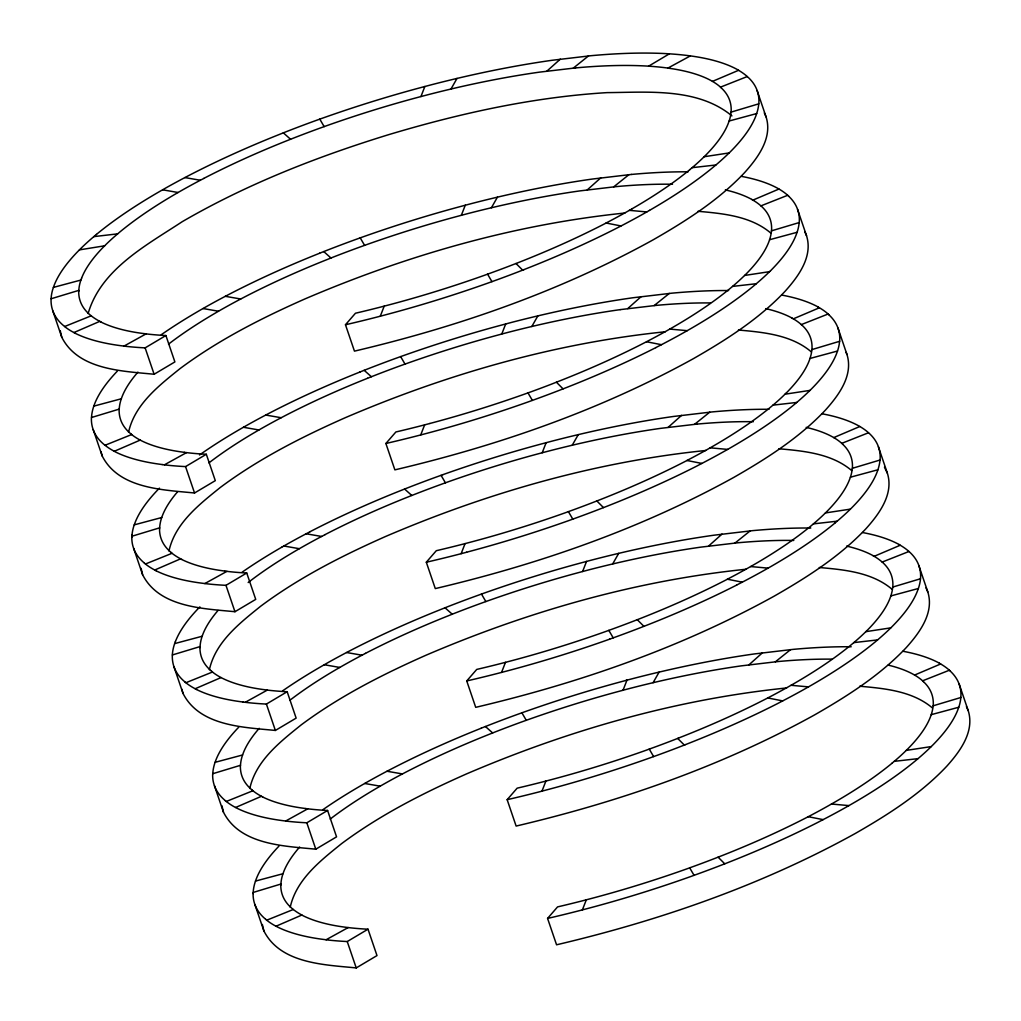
<?xml version="1.0" encoding="UTF-8"?>
<svg xmlns="http://www.w3.org/2000/svg" width="1021" height="1021" viewBox="0 0 1021 1021"><rect width="100%" height="100%" fill="white"/><g stroke="black" fill="none" stroke-linecap="round" stroke-linejoin="round"><path stroke-width="1.5" d="M78.783 291.432L78.885 289.313A302.088 88.329 -18.8 0 1 80.761 280.443L81.591 278.133M131.888 537.391L132.015 535.068M159.621 528.904L159.735 526.772A302.088 88.329 -18.8 0 1 161.599 517.915L162.428 515.605A290.806 85.024 -18.8 0 1 177.616 491.726M200.039 647.633L200.154 645.514A302.088 88.329 -18.8 0 1 202.018 636.645L202.847 634.335A290.806 85.024 -18.8 0 1 218.035 610.456M253.157 893.592L253.272 891.269A331.238 96.842 -18.8 0 1 255.327 881.557L256.233 879.017A319.956 93.549 -18.8 0 1 279.078 846.001M280.877 885.105L280.992 882.974A302.088 88.329 -18.8 0 1 282.855 874.116L283.685 871.806A290.806 85.024 -18.8 0 1 299.625 847.06M88.125 313.536C100.9 269.314 146.271 245.359 182.197 221.71C246.929 184.099 317.11 156.698 388.516 134.708C459.692 113.395 532.86 97.135 607.176 92.617C648.756 92.311 697.713 87.64 731.929 115.884M128.544 432.266C134.644 404.456 158.919 385.606 179.964 368.67C218.328 340.057 261.261 318.258 304.896 298.949C406.69 255.352 514.584 224.339 624.929 213.019M168.963 550.995C175.063 523.199 199.337 504.348 220.383 487.4C258.747 458.786 301.68 436.988 345.328 417.678C447.109 374.082 555.003 343.069 665.347 331.761M209.382 669.738C215.482 641.928 239.756 623.078 260.802 606.129C299.166 577.529 342.099 555.73 385.747 536.408C487.54 492.824 595.422 461.798 705.766 450.491M249.813 788.467C255.901 760.658 280.175 741.808 301.221 724.872C339.585 696.258 382.518 674.46 426.165 655.15C527.959 611.553 635.853 580.541 746.198 569.233M290.232 907.21C296.32 879.4 320.607 860.55 341.639 843.601C380.003 815 422.949 793.189 466.584 773.88C568.378 730.283 676.272 699.27 786.617 687.963M175.395 641.558L174.489 644.085A331.238 96.842 -18.8 0 0 172.434 653.797L172.307 656.12A349.08 102.062 -18.8 0 0 184.929 681.9M420.933 96.561L424.864 86.479M380.297 316.216L384.215 306.134M461.352 215.291L465.282 205.208M420.716 434.946L424.634 424.864M501.77 334.02L505.701 323.951M461.135 553.676L465.065 543.606M542.202 452.762L546.12 442.68M501.553 672.418L505.484 662.335M582.621 571.492L586.539 561.41M541.972 791.147L545.903 781.065M623.04 690.222L626.971 680.152M582.391 909.877L586.322 899.807M450.976 89.031L457.012 78.426M491.395 207.761L497.444 197.155M531.813 326.503L537.863 315.897M572.232 445.233L578.282 434.627M612.664 563.962L618.7 553.356M653.083 682.704L659.119 672.099M757.123 90.588L766.107 116.981C772.744 137.886 757.837 157.872 744.628 172.587C718.478 200.333 685.933 221.021 653.07 239.871C559.75 291.47 458.033 326.733 354.453 351.135L345.468 324.742L355.461 313.23A375.422 109.758 -18.8 0 0 382.607 306.555L389.435 304.769A356.482 104.219 -18.8 0 0 484.273 275.364L490.871 272.964A335.935 98.22 -18.8 0 0 510.462 265.651L516.907 263.15A315.017 92.107 -18.8 0 0 606.155 223.025M797.541 209.331L806.526 235.711C813.163 256.628 798.256 276.602 785.047 291.33C758.897 319.062 726.352 339.751 693.489 358.613C600.169 410.212 498.452 445.475 394.872 469.864L385.887 443.484L395.88 431.972A375.422 109.758 -18.8 0 0 423.026 425.285L429.854 423.498M837.973 328.06L846.945 354.44C853.582 375.358 838.675 395.344 825.466 410.059C799.315 437.805 766.771 458.493 733.908 477.343C640.601 528.942 538.884 564.205 435.291 588.594L426.306 562.214L436.299 550.702A375.422 109.758 -18.8 0 0 463.445 544.027L470.273 542.24A356.482 104.219 -18.8 0 0 565.111 512.836L571.709 510.436A335.935 98.22 -18.8 0 0 591.299 503.111L597.744 500.609A315.017 92.107 -18.8 0 0 687.005 460.497M878.392 446.79L887.364 473.182C894 494.087 879.094 514.074 865.885 528.789C839.734 556.534 807.19 577.222 774.326 596.073C681.02 647.671 579.303 682.947 475.709 707.336L466.737 680.943L476.718 669.431A375.422 109.758 -18.8 0 0 503.864 662.757L510.691 660.97A356.482 104.219 -18.8 0 0 605.53 631.565L612.128 629.166A335.935 98.22 -18.8 0 0 631.718 621.853L638.163 619.351A315.017 92.107 -18.8 0 0 727.424 579.226M918.811 565.532L927.795 591.912C934.432 612.83 919.513 632.803 906.316 647.531C880.166 675.264 847.609 695.952 814.745 714.815C721.439 766.414 619.721 801.676 516.128 826.066L507.156 799.685L517.137 788.174A375.422 109.758 -18.8 0 0 544.295 781.486L551.11 779.699A356.482 104.219 -18.8 0 0 645.961 750.307L652.547 747.908A335.935 98.22 -18.8 0 0 672.137 740.582L678.582 738.081M959.23 684.261L968.214 710.654C974.851 731.559 959.944 751.545 946.735 766.26C920.585 794.006 888.028 814.694 855.164 833.544C761.857 885.143 660.14 920.406 556.56 944.795L547.575 918.415L557.555 906.903A375.422 109.758 -18.8 0 0 584.714 900.228L591.529 898.442A356.482 104.219 -18.8 0 0 686.38 869.037L692.978 866.638A335.935 98.22 -18.8 0 0 712.556 859.312L719.001 856.81A315.017 92.107 -18.8 0 0 808.262 816.698A298.285 87.206 -18.8 0 0 828.975 805.441L833.94 802.608A288.139 84.245 -18.8 0 0 892.022 763.236M159.455 488.153L157.847 489.786A319.956 93.549 -18.8 0 0 135.002 522.816L134.07 525.343A331.238 96.842 -18.8 0 0 132.015 535.068M199.874 606.895L198.265 608.529A319.956 93.549 -18.8 0 0 175.421 641.545M770.447 270.782L767.422 273.743A314.226 91.864 -18.8 0 1 757.467 282.728L753.868 285.765A317.289 92.771 -18.8 0 1 689.941 329.119L684.504 332.221A327.422 95.732 -18.8 0 1 661.697 344.562L655.75 347.625M785.762 393.455L783.018 396.135A285.076 83.352 -18.8 0 1 773.995 404.29L770.727 407.034A288.139 84.245 -18.8 0 1 712.658 446.407L707.719 449.24A298.285 87.206 -18.8 0 1 686.942 460.484L701.848 463.432M866.612 630.914L863.855 633.594A285.076 83.352 -18.8 0 1 854.832 641.75L851.565 644.506A288.139 84.245 -18.8 0 1 793.496 683.879L788.557 686.699A298.285 87.206 -18.8 0 1 767.779 697.943A315.017 92.107 -18.8 0 1 678.557 738.055M546.886 71.138L560.299 59.154M587.305 189.868L600.718 177.896M627.724 308.597L641.137 296.626M668.155 427.34L681.556 415.368M708.574 546.069L721.987 534.098M748.993 664.799L762.406 652.827M96.459 234.409L92.873 237.446A314.328 91.903 -18.8 0 0 79.893 249.392L77.009 252.327A319.956 93.549 -18.8 0 0 54.151 285.344L53.22 287.884A331.238 96.842 -18.8 0 0 51.178 297.596L51.05 299.919A349.08 102.062 -18.8 0 0 63.672 325.699L65.625 327.345A368.415 107.716 -18.8 0 0 72.606 331.851L75.222 333.242M689.89 169.575L693.157 166.819A285.076 83.352 -18.8 0 0 702.18 158.663L704.924 155.983A290.972 85.075 -18.8 0 0 729.109 121.014M834.719 523.224L838.305 520.2A314.226 91.864 -18.8 0 0 848.26 511.215L851.284 508.254A320.109 93.587 -18.8 0 0 877.907 469.775A331.238 96.842 -18.8 0 0 880 460.037L852.293 468.333A302.088 88.329 -18.8 0 1 850.416 477.203L877.958 469.762M891.997 763.236L895.251 760.492A285.076 83.352 -18.8 0 0 904.274 752.337L907.031 749.656A290.972 85.075 -18.8 0 0 931.216 714.674A302.088 88.329 -18.8 0 0 933.13 705.805L960.85 697.509A347.051 101.462 -18.8 0 0 950.232 671.091M573.292 68.126L588.492 55.938M613.71 186.856L628.923 174.68M654.142 305.585L669.342 293.41M694.561 424.328L709.761 412.152M734.98 543.057L750.18 530.882M775.398 661.787L790.599 649.611M75.158 333.267A387.712 113.357 -18.8 0 0 121.78 345.813L126.208 346.374A404.584 118.283 -18.8 0 0 140.362 347.599L145.135 347.867L165.9 335.526L174.885 361.919L154.12 374.248C122.124 371.057 78.375 370.01 61.771 337.236L52.786 310.843M575.512 67.922A385.644 112.757 -18.8 0 1 648.629 66.161L669.368 53.832M162.148 464.568L166.627 465.104A404.584 118.283 -18.8 0 0 180.781 466.329L185.554 466.597L206.319 454.268L215.303 480.649L194.539 492.99C162.543 489.786 118.806 488.753 102.189 455.966L93.205 429.586M155.996 570.739A387.712 113.357 -18.8 0 0 202.617 583.272L207.046 583.833A404.584 118.283 -18.8 0 0 221.212 585.059L225.973 585.339L246.737 572.998L255.722 599.378L234.958 611.719C202.962 608.529 159.225 607.482 142.608 574.708L133.636 548.315M242.985 702.04L247.465 702.576A404.584 118.283 -18.8 0 0 261.631 703.801L266.404 704.069L287.169 691.728L296.141 718.12L275.376 730.449C243.381 727.258 199.644 726.212 183.027 693.438L174.055 667.045M225.284 800.655L227.313 802.276A368.415 107.716 -18.8 0 0 234.281 806.794L236.898 808.185A387.712 113.357 -18.8 0 0 283.468 820.744L287.896 821.305A404.584 118.283 -18.8 0 0 302.05 822.53L306.823 822.798L327.588 810.47L336.56 836.85L315.795 849.191C283.8 845.988 240.063 844.954 223.459 812.167L214.474 785.787M265.702 919.398L267.732 921.006A368.415 107.716 -18.8 0 0 274.7 925.524L277.316 926.915A387.712 113.357 -18.8 0 0 323.887 939.473L328.315 940.047A404.584 118.283 -18.8 0 0 342.469 941.273L347.242 941.541L368.007 929.199L376.991 955.579L356.227 967.921C324.219 964.73 280.481 963.684 263.877 930.91L254.893 904.517M96.433 234.422A317.289 92.771 -18.8 0 1 160.399 191.055L165.836 187.953A326.694 95.515 -18.8 0 1 182.797 178.688L188.643 175.612A343.145 100.326 -18.8 0 1 279.154 134.53L286.084 131.76A363.974 106.414 -18.8 0 1 314.379 121.078L321.551 118.5A385.632 112.744 -18.8 0 1 424.136 86.696L431.5 84.743A403.78 118.053 -18.8 0 1 453.477 79.268L460.765 77.545A414.883 121.295 -18.8 0 1 552.042 60.29L590.955 55.708A415.33 121.435 -18.8 0 1 664.62 53.551L669.546 53.845A403.767 118.053 -18.8 0 1 688.192 55.606L692.544 56.206A385.657 112.757 -18.8 0 1 737.379 69.556L739.778 71.036A366.194 107.065 -18.8 0 1 746.325 75.72L748.202 77.392A347.051 101.462 -18.8 0 1 758.82 103.823M161.292 334.697A317.289 92.771 -18.8 0 1 200.818 309.797L206.255 306.683A326.694 95.515 -18.8 0 1 223.216 297.417L229.061 294.342A343.145 100.326 -18.8 0 1 319.573 253.259M199.491 454.983A317.289 92.771 -18.8 0 1 241.237 428.526L246.674 425.425A326.694 95.515 -18.8 0 1 263.635 416.147L269.48 413.084A343.145 100.326 -18.8 0 1 359.992 372.001M281.643 547.256L287.092 544.155A326.694 95.515 -18.8 0 1 304.054 534.889L309.899 531.813M282.549 690.898A317.289 92.771 -18.8 0 1 322.087 665.998L327.511 662.884A326.694 95.515 -18.8 0 1 344.473 653.619L350.318 650.543A343.145 100.326 -18.8 0 1 440.83 609.46L447.772 606.691A363.974 106.414 -18.8 0 1 476.067 596.022L483.239 593.431A385.632 112.744 -18.8 0 1 585.812 561.627M322.968 809.627A317.289 92.771 -18.8 0 1 362.506 784.728L367.93 781.627A326.694 95.515 -18.8 0 1 384.891 772.348L390.749 769.285A343.145 100.326 -18.8 0 1 481.248 728.203M631.833 208.948L626.881 211.768A298.285 87.206 -18.8 0 1 606.091 223.012L621.01 225.96M649.535 210.377L644.085 213.491A327.422 95.732 -18.8 0 1 621.279 225.832L615.331 228.883A345.098 100.9 -18.8 0 1 523.811 269.659M123.975 346.106L146.092 333.88M164.394 464.836L186.511 452.622M204.813 583.578L226.93 571.352M245.231 702.308L267.349 690.081M285.65 821.037L307.768 808.823M326.069 939.779L348.199 927.553M667.925 68.075L690.362 55.9M203.817 178.433L198.482 181.228A296.869 86.798 -18.8 0 0 178.075 192.497A288.139 84.245 -18.8 0 0 119.993 231.869L116.764 234.626A285.178 83.377 -18.8 0 0 104.984 245.461L102.368 248.129A290.806 85.024 -18.8 0 0 81.616 278.133M325.086 534.634L319.752 537.429A296.869 86.798 -18.8 0 0 299.344 548.698A288.139 84.245 -18.8 0 0 248.167 582.532M365.505 653.363L360.171 656.171A296.869 86.798 -18.8 0 0 339.763 667.44A288.139 84.245 -18.8 0 0 289.785 700.342M736.588 585.084L742.535 582.034A327.422 95.732 -18.8 0 0 765.342 569.692L770.791 566.591A317.289 92.771 -18.8 0 0 834.744 523.224M73.908 332.552L99.79 321.36M114.326 451.282L140.209 440.089M154.758 570.012L180.628 558.819M195.177 688.754L221.047 677.561M235.596 807.483L261.465 796.291M276.015 926.226L301.897 915.02M712.467 81.386L738.553 70.309M752.885 200.129L778.972 189.038M793.317 318.858L819.391 307.78M833.736 437.601L859.81 426.51L861.048 427.237A366.194 107.065 -18.8 0 1 867.582 431.921L869.458 433.593A347.051 101.462 -18.8 0 1 880.076 460.024M874.155 556.33L900.228 545.24L901.466 545.967A366.194 107.065 -18.8 0 1 908.001 550.651L909.877 552.323A347.051 101.462 -18.8 0 1 920.508 578.754A331.238 96.842 -18.8 0 1 918.377 588.492L890.835 595.932A290.972 85.075 -18.8 0 1 866.65 630.914M914.574 675.06L940.647 663.982L941.885 664.709A366.194 107.065 -18.8 0 1 948.42 669.393L950.309 671.065M64.617 326.529L91.226 315.808M105.035 445.271L131.645 434.55M145.454 564L172.064 553.28M185.873 682.73L212.483 672.022M226.292 801.472L252.902 790.752M266.711 920.202L293.321 909.481M720.494 87.142L747.257 76.549M319.547 253.246L326.503 250.49A363.974 106.414 -18.8 0 1 354.798 239.82L361.97 237.229A385.632 112.744 -18.8 0 1 464.555 205.425L471.919 203.473A403.78 118.053 -18.8 0 1 493.896 197.997L501.183 196.274A414.883 121.295 -18.8 0 1 592.461 179.032L631.374 174.438M760.913 205.872L787.676 195.292M359.966 371.976L366.922 369.232A363.974 106.414 -18.8 0 1 395.216 358.55L402.402 355.972A385.632 112.744 -18.8 0 1 504.974 324.168L512.338 322.202A403.78 118.053 -18.8 0 1 534.315 316.727L541.602 315.004A414.883 121.295 -18.8 0 1 632.88 297.762L671.792 293.18A415.33 121.435 -18.8 0 1 728.598 290.551M367.471 378.293L373.852 375.766A334.824 97.888 -18.8 0 1 399.887 365.939L406.498 363.565A356.482 104.219 -18.8 0 1 501.311 334.173M801.332 324.601L828.095 314.021M841.751 443.344L868.526 432.751M882.17 562.073L908.945 551.493M481.236 728.177L488.191 725.433A363.974 106.414 -18.8 0 1 516.486 714.751L523.658 712.173A385.632 112.744 -18.8 0 1 626.23 680.369M922.588 680.816L949.364 670.223M523.837 269.684L516.83 272.403A365.084 106.746 -18.8 0 1 495.53 280.354L488.357 282.945A385.632 112.744 -18.8 0 1 385.785 314.749L378.408 316.701A404.571 118.283 -18.8 0 1 349.156 323.899L345.468 324.742M685.512 744.615L678.506 747.334A365.084 106.746 -18.8 0 1 657.218 755.298L650.045 757.876A385.632 112.744 -18.8 0 1 547.46 789.68L540.096 791.645A404.571 118.283 -18.8 0 1 510.832 798.83L507.156 799.685M442.82 474.701L435.635 477.279A363.974 106.414 -18.8 0 0 407.341 487.961L400.385 490.705A343.145 100.326 -18.8 0 0 309.848 531.801M609.626 639.146L616.799 636.568A365.084 106.746 -18.8 0 0 638.087 628.604L645.093 625.886A345.098 100.9 -18.8 0 0 736.639 585.097M51.114 298.757L78.834 290.372M91.533 417.5L119.253 409.102M131.951 536.229L159.672 527.831M172.37 654.959L200.09 646.574M212.789 773.701L240.509 765.303M253.208 892.431L280.941 884.033M769.579 239.731A302.088 88.329 -18.8 0 0 771.442 230.861L799.162 222.578A331.238 96.842 -18.8 0 1 797.107 232.29L769.579 239.731A290.972 85.075 -18.8 0 1 745.394 274.713L742.599 277.393A285.076 83.352 -18.8 0 1 733.576 285.548L730.309 288.305A288.139 84.245 -18.8 0 1 672.239 327.677L667.3 330.498A298.285 87.206 -18.8 0 1 646.51 341.741A315.017 92.107 -18.8 0 1 557.287 381.854L550.881 384.381A335.935 98.22 -18.8 0 1 531.29 391.707L524.679 394.08A356.482 104.219 -18.8 0 1 429.867 423.473M828.975 314.889A347.051 101.462 -18.8 0 1 839.658 341.282L811.874 349.603A302.088 88.329 -18.8 0 1 809.998 358.46A290.972 85.075 -18.8 0 1 785.813 393.442M890.835 595.932A302.088 88.329 -18.8 0 0 892.711 587.075L920.432 578.779M756.689 113.561L729.16 121.001A302.088 88.329 -18.8 0 0 731.023 112.131L758.743 103.836A331.238 96.842 -18.8 0 1 756.689 113.561A320.109 93.587 -18.8 0 1 730.079 152.04L726.99 155.013A314.226 91.864 -18.8 0 1 717.048 163.998L713.449 167.023A317.289 92.771 -18.8 0 1 649.509 210.377M809.998 358.46L837.526 351.033A331.238 96.842 -18.8 0 0 839.581 341.308M931.254 714.662L958.796 707.234A331.238 96.842 -18.8 0 0 960.85 697.509M53.398 287.399L80.901 280.048M93.817 406.128L121.32 398.777M134.236 524.871L161.739 517.519M174.655 643.6L202.158 636.249M215.074 762.33L242.59 754.978M255.505 881.072L283.008 873.721M501.324 334.135L508.152 332.348A374.63 109.528 -18.8 0 1 528.533 327.269L535.298 325.673A385.734 112.782 -18.8 0 1 620.168 309.644M466.61 552.246L459.259 554.173A404.571 118.283 -18.8 0 1 429.994 561.371L426.306 562.214M585.824 561.601L593.188 559.674A403.78 118.053 -18.8 0 1 615.153 554.199L622.44 552.476A414.883 121.295 -18.8 0 1 713.73 535.234L752.63 530.639A415.33 121.435 -18.8 0 1 810.776 528.036M626.243 680.331L633.607 678.403A403.78 118.053 -18.8 0 1 655.584 672.928L662.859 671.218A414.883 121.295 -18.8 0 1 754.149 653.963L793.049 649.382A415.33 121.435 -18.8 0 1 851.195 646.765M622.593 690.349L629.408 688.55A374.63 109.528 -18.8 0 1 649.803 683.47L656.567 681.875A385.734 112.782 -18.8 0 1 741.425 665.845L777.632 661.582A385.644 112.757 -18.8 0 1 831.719 659.145M385.887 443.484L389.575 442.629A404.571 118.283 -18.8 0 0 418.84 435.431L426.191 433.504A385.632 112.744 -18.8 0 0 528.789 401.7L535.961 399.096A365.084 106.746 -18.8 0 0 557.249 391.132L564.256 388.414A345.098 100.9 -18.8 0 0 655.801 347.638M466.737 680.943L470.413 680.101A404.571 118.283 -18.8 0 0 499.677 672.903L507.029 670.976A385.632 112.744 -18.8 0 0 609.639 639.172M547.575 918.415L551.251 917.573A404.571 118.283 -18.8 0 0 580.515 910.375L587.866 908.448A385.632 112.744 -18.8 0 0 690.477 876.631L697.637 874.027A365.084 106.746 -18.8 0 0 718.924 866.076L725.931 863.358A345.098 100.9 -18.8 0 0 817.476 822.569L823.373 819.493A327.422 95.732 -18.8 0 0 846.192 807.164L851.642 804.05A317.289 92.771 -18.8 0 0 915.595 760.696L919.155 757.671A314.226 91.864 -18.8 0 0 929.097 748.674L932.122 745.726A320.109 93.587 -18.8 0 0 958.745 707.247M79.421 249.877L104.653 245.806M704.171 156.724L729.122 152.933M744.59 275.453L769.54 271.663M785.009 394.195L809.972 390.392M825.427 512.925L850.391 509.134M865.846 631.654L890.81 627.864M906.265 750.397L931.229 746.593M620.181 309.631L656.375 305.368A385.644 112.757 -18.8 0 1 710.45 302.943M93.855 236.617L117.67 233.86M692.136 167.674L715.874 164.994M732.568 286.403L756.293 283.723M772.986 405.146L796.712 402.453M813.405 523.875L837.131 521.195M853.824 642.605L877.55 639.925M894.243 761.347L917.968 758.654M575.525 67.909L539.343 72.159A385.734 112.782 -18.8 0 0 454.46 88.202L447.696 89.81A374.63 109.528 -18.8 0 0 427.301 94.889L420.486 96.676A356.482 104.219 -18.8 0 0 325.648 126.068L319.05 128.467A334.824 97.888 -18.8 0 0 293.014 138.294L286.62 140.821A313.996 91.801 -18.8 0 0 203.766 178.42M696.794 424.111L660.6 428.361A385.734 112.782 -18.8 0 0 575.729 444.403L568.952 446.011A374.63 109.528 -18.8 0 0 548.571 451.091L541.743 452.877A356.482 104.219 -18.8 0 0 446.904 482.269L440.306 484.669A334.824 97.888 -18.8 0 0 414.271 494.496L407.89 497.023A313.996 91.801 -18.8 0 0 325.035 534.621M698.007 211.296C723.072 213.517 750.78 216.082 770.753 233.03M738.438 330.025C763.504 332.259 791.198 334.824 811.185 351.76M778.857 448.755C803.923 450.988 831.617 453.554 851.603 470.49M819.276 567.497C844.341 569.718 872.036 572.296 892.022 589.232M859.695 686.227C884.76 688.46 912.455 691.026 932.441 707.961M629.357 210.352L646.816 211.934M669.776 329.094L687.235 330.664M710.195 447.823L727.654 449.406M750.614 566.553L768.073 568.135M791.045 685.295L808.492 686.878M831.464 804.025L848.91 805.607M184.431 452.367L188.591 452.865A376.2 109.987 -18.8 0 0 206.319 454.268M224.85 571.109L229.01 571.607A376.2 109.987 -18.8 0 0 246.737 572.998M305.7 808.568L309.848 809.066A376.2 109.987 -18.8 0 0 327.588 810.47M669.942 68.356L665.896 67.807A374.618 109.528 -18.8 0 0 648.603 66.174M184.89 177.577L200.333 180.258M162.645 189.817L178.075 192.497M225.309 296.32L240.752 299M203.064 308.546L218.494 311.226A296.869 86.798 -18.8 0 1 238.901 299.957L244.236 297.162A313.996 91.801 -18.8 0 1 327.065 259.576L333.433 257.024A334.824 97.888 -18.8 0 1 359.469 247.21L366.08 244.823A356.482 104.219 -18.8 0 1 460.892 215.431L467.733 213.619A374.63 109.528 -18.8 0 1 488.115 208.539L494.879 206.944A385.734 112.782 -18.8 0 1 579.749 190.914L615.944 186.639A385.644 112.757 -18.8 0 1 672.494 184.252M265.728 415.049L281.171 417.729M243.483 427.289L258.926 429.969A296.869 86.798 -18.8 0 1 279.333 418.699L284.655 415.904A313.996 91.801 -18.8 0 1 367.483 378.306M306.147 533.779L321.589 536.459M283.902 546.018L299.344 548.698M346.578 652.521L362.008 655.201M324.321 664.748L339.763 667.44M386.997 771.251L402.427 773.931M364.752 783.49L380.182 786.17A296.869 86.798 -18.8 0 1 400.589 774.901L405.924 772.106A313.996 91.801 -18.8 0 1 488.753 734.507L495.121 731.968A334.824 97.888 -18.8 0 1 521.144 722.141L527.755 719.767A356.482 104.219 -18.8 0 1 622.58 690.375M646.523 341.741L661.429 344.702M742.267 582.161L727.36 579.213A298.285 87.206 -18.8 0 0 748.138 567.97L753.102 565.149A288.139 84.245 -18.8 0 0 811.185 525.764L814.413 523.02A285.076 83.352 -18.8 0 0 823.437 514.865L826.18 512.185A290.972 85.075 -18.8 0 0 850.365 477.215M767.779 697.943L782.699 700.904M808.198 816.685L823.117 819.633M100.99 321.998L98.578 320.709A339.266 99.19 -18.8 0 1 92.158 316.561L90.295 315.068A319.93 93.536 -18.8 0 1 78.706 291.457M181.84 559.47L179.428 558.181A339.266 99.19 -18.8 0 1 172.996 554.033L171.132 552.54M156.06 570.713L153.444 569.322A368.415 107.716 -18.8 0 1 146.462 564.804L144.433 563.196M196.479 689.443L193.862 688.052A368.415 107.716 -18.8 0 1 186.894 683.547L184.852 681.926M262.678 796.929L260.266 795.653A339.266 99.19 -18.8 0 1 253.846 791.492L251.97 790.012M751.75 199.465L754.034 200.792A337.045 98.539 -18.8 0 1 760.045 205.106L761.781 206.638A317.901 92.949 -18.8 0 1 771.519 230.848M818.153 307.053L820.629 308.495A366.194 107.065 -18.8 0 1 827.163 313.179L829.039 314.864M792.168 318.195L794.453 319.522A337.045 98.539 -18.8 0 1 800.464 323.836L802.2 325.38A317.901 92.949 -18.8 0 1 811.937 349.578M859.81 426.51L858.572 425.783A385.657 112.757 -18.8 0 0 822.122 413.799M898.99 544.525L900.228 545.24M873.019 555.666L875.291 556.994A337.045 98.539 -18.8 0 1 881.302 561.308L883.037 562.839A317.901 92.949 -18.8 0 1 892.788 587.049M939.409 663.254L940.647 663.982M130.714 433.81L132.577 435.291A339.266 99.19 -18.8 0 0 139.009 439.451L141.421 440.727A358.575 104.831 -18.8 0 0 184.482 452.341M211.551 671.269L213.415 672.762A339.266 99.19 -18.8 0 0 219.847 676.923L222.259 678.199A358.575 104.831 -18.8 0 0 265.332 689.813L269.429 690.336A376.2 109.987 -18.8 0 0 287.169 691.728M721.349 87.908L719.626 86.364A337.045 98.539 -18.8 0 0 713.615 82.063L711.331 80.723A356.508 104.231 -18.8 0 0 669.891 68.394M788.62 196.121L786.744 194.449A366.194 107.065 -18.8 0 0 780.21 189.766L777.734 188.323A385.657 112.757 -18.8 0 0 741.284 176.339M842.619 444.109L840.883 442.578A337.045 98.539 -18.8 0 0 834.872 438.264L832.6 436.924A356.508 104.231 -18.8 0 0 806.182 427.365M923.456 681.581L921.733 680.037A337.045 98.539 -18.8 0 0 915.709 675.736L913.438 674.396A356.508 104.231 -18.8 0 0 888.181 665.105M283.34 132.845L290.551 139.264M323.759 251.574L330.97 258.007M364.178 370.317L371.389 376.736M404.597 489.046L411.808 495.466M445.016 607.776L452.226 614.208M485.434 726.518L492.645 732.938M516.001 263.495L522.65 270.144M556.419 382.224L563.069 388.873M596.851 500.966L603.488 507.603M637.27 619.696L643.919 626.345M677.689 738.425L684.338 745.075M718.108 857.168L724.757 863.817M487.566 274.151L491.943 281.656M527.985 392.894L532.375 400.385M568.403 511.623L572.794 519.115M319.79 119.138L324.168 126.63M608.822 630.365L613.213 637.857M360.209 237.867L364.599 245.359M649.254 749.095L653.631 756.587M400.628 356.597L405.018 364.089M689.673 867.824L694.05 875.316M441.059 475.339L445.437 482.831M481.478 594.069L485.856 601.56M521.897 712.798L526.274 720.303M884.467 467.21L887.364 473.182M764.321 112.948L766.107 116.981M804.739 231.678L806.526 235.711M926.009 587.879L927.795 591.912M966.428 706.621L968.214 710.654M846.141 352.411L846.945 354.44M145.135 347.867L154.12 374.248M185.554 466.597L194.539 492.99M225.973 585.339L234.958 611.719M266.404 704.069L275.376 730.449M306.823 822.798L315.795 849.191M347.242 941.541L356.227 967.921M263.877 930.91L262.359 924.49M223.459 812.167L221.94 805.76M183.027 693.438L181.866 689.213M142.608 574.708L141.102 568.289M102.189 455.966L101.028 451.741M61.771 337.236L60.265 330.817M902.972 651.27A385.657 112.757 -18.8 0 1 939.473 663.229M265.766 919.359A349.08 102.062 -18.8 0 1 253.08 893.617M368.007 929.199A376.2 109.987 -18.8 0 1 350.267 927.808L346.119 927.31A358.575 104.831 -18.8 0 1 303.033 915.697L300.685 914.382A339.266 99.19 -18.8 0 1 294.265 910.234L292.389 908.741A319.93 93.536 -18.8 0 1 280.801 885.118M923.38 681.607A317.901 92.949 -18.8 0 1 933.207 705.779M330.204 819.072A288.139 84.245 -18.8 0 1 380.195 786.17M252.047 789.973A319.93 93.536 -18.8 0 1 240.382 766.388L240.573 764.244A302.088 88.329 -18.8 0 1 242.436 755.387L243.266 753.077A290.806 85.024 -18.8 0 1 259.206 728.33M225.347 800.63A349.08 102.062 -18.8 0 1 212.649 774.888L212.853 772.54A331.238 96.842 -18.8 0 1 214.908 762.815L215.814 760.288A319.956 93.549 -18.8 0 1 238.659 727.271M365.454 653.363A313.996 91.801 -18.8 0 1 448.334 615.778L454.702 613.225A334.824 97.888 -18.8 0 1 480.725 603.411L487.336 601.024A356.482 104.219 -18.8 0 1 582.161 571.645L588.989 569.82A374.63 109.528 -18.8 0 1 609.384 564.741L616.135 563.145A385.734 112.782 -18.8 0 1 701.006 547.116L737.213 542.84A385.644 112.757 -18.8 0 1 793.764 540.454M685.487 744.603A345.098 100.9 -18.8 0 0 777.058 703.839L782.954 700.763A327.422 95.732 -18.8 0 0 805.773 688.422L811.21 685.321A317.289 92.771 -18.8 0 0 875.163 641.967L878.736 638.929A314.226 91.864 -18.8 0 0 888.678 629.944L891.703 626.983A320.109 93.587 -18.8 0 0 918.326 588.504M846.6 546.095A356.508 104.231 -18.8 0 1 873.07 555.641M862.541 532.541A385.657 112.757 -18.8 0 1 899.054 544.499M305.751 808.543A358.575 104.831 -18.8 0 1 262.614 796.954M211.628 671.244A319.93 93.536 -18.8 0 1 199.963 647.659M243.036 702.014A387.712 113.357 -18.8 0 1 196.428 689.469M242.13 572.168A317.289 92.771 -18.8 0 1 281.668 547.256M442.808 474.676A385.632 112.744 -18.8 0 1 545.393 442.897L552.757 440.944A403.78 118.053 -18.8 0 1 574.734 435.469L582.021 433.746A414.883 121.295 -18.8 0 1 673.298 416.491L712.211 411.91A415.33 121.435 -18.8 0 1 769.017 409.293M696.769 424.123A385.644 112.757 -18.8 0 1 753.332 421.711M842.542 444.135A317.901 92.949 -18.8 0 1 852.369 468.307M466.623 552.208A385.632 112.744 -18.8 0 0 569.208 520.429L576.38 517.826A365.084 106.746 -18.8 0 0 597.668 509.875L604.674 507.156A345.098 100.9 -18.8 0 0 696.22 466.367L702.116 463.292A327.422 95.732 -18.8 0 0 724.923 450.95L730.372 447.849A317.289 92.771 -18.8 0 0 794.325 404.495L797.886 401.47A314.226 91.864 -18.8 0 0 807.841 392.472L810.865 389.524A320.109 93.587 -18.8 0 0 837.488 351.045M224.914 571.071A358.575 104.831 -18.8 0 1 181.776 559.495M144.51 563.158A349.08 102.062 -18.8 0 1 131.811 537.416M781.703 295.069A385.657 112.757 -18.8 0 1 818.217 307.027M208.948 462.87A288.139 84.245 -18.8 0 1 258.938 429.969M171.209 552.514A319.93 93.536 -18.8 0 1 159.544 528.916M765.763 308.623A356.508 104.231 -18.8 0 1 792.232 318.169M130.777 433.772A319.93 93.536 -18.8 0 1 119.125 410.187L119.304 408.043A302.088 88.329 -18.8 0 1 121.18 399.173L122.01 396.875A290.806 85.024 -18.8 0 1 137.937 372.129M788.557 196.147A347.051 101.462 -18.8 0 1 799.239 222.552M631.348 174.451A415.33 121.435 -18.8 0 1 688.18 171.822M162.199 464.542A387.712 113.357 -18.8 0 1 115.577 452.009L113.025 450.593A368.415 107.716 -18.8 0 1 106.044 446.075L104.014 444.454A349.08 102.062 -18.8 0 1 91.392 418.687L91.596 416.338A331.238 96.842 -18.8 0 1 93.638 406.613L94.545 404.086A319.956 93.549 -18.8 0 1 117.402 371.07M168.529 344.141A288.139 84.245 -18.8 0 1 218.52 311.239M725.344 189.893A356.508 104.231 -18.8 0 1 751.813 199.44M797.069 232.303A320.109 93.587 -18.8 0 1 770.498 270.782M689.928 169.563A288.139 84.245 -18.8 0 1 631.82 208.935M721.285 87.934A317.901 92.949 -18.8 0 1 731.1 112.106M100.939 322.023A358.575 104.831 -18.8 0 0 144.063 333.612L148.173 334.135A376.2 109.987 -18.8 0 0 165.9 335.526"/></g></svg>
